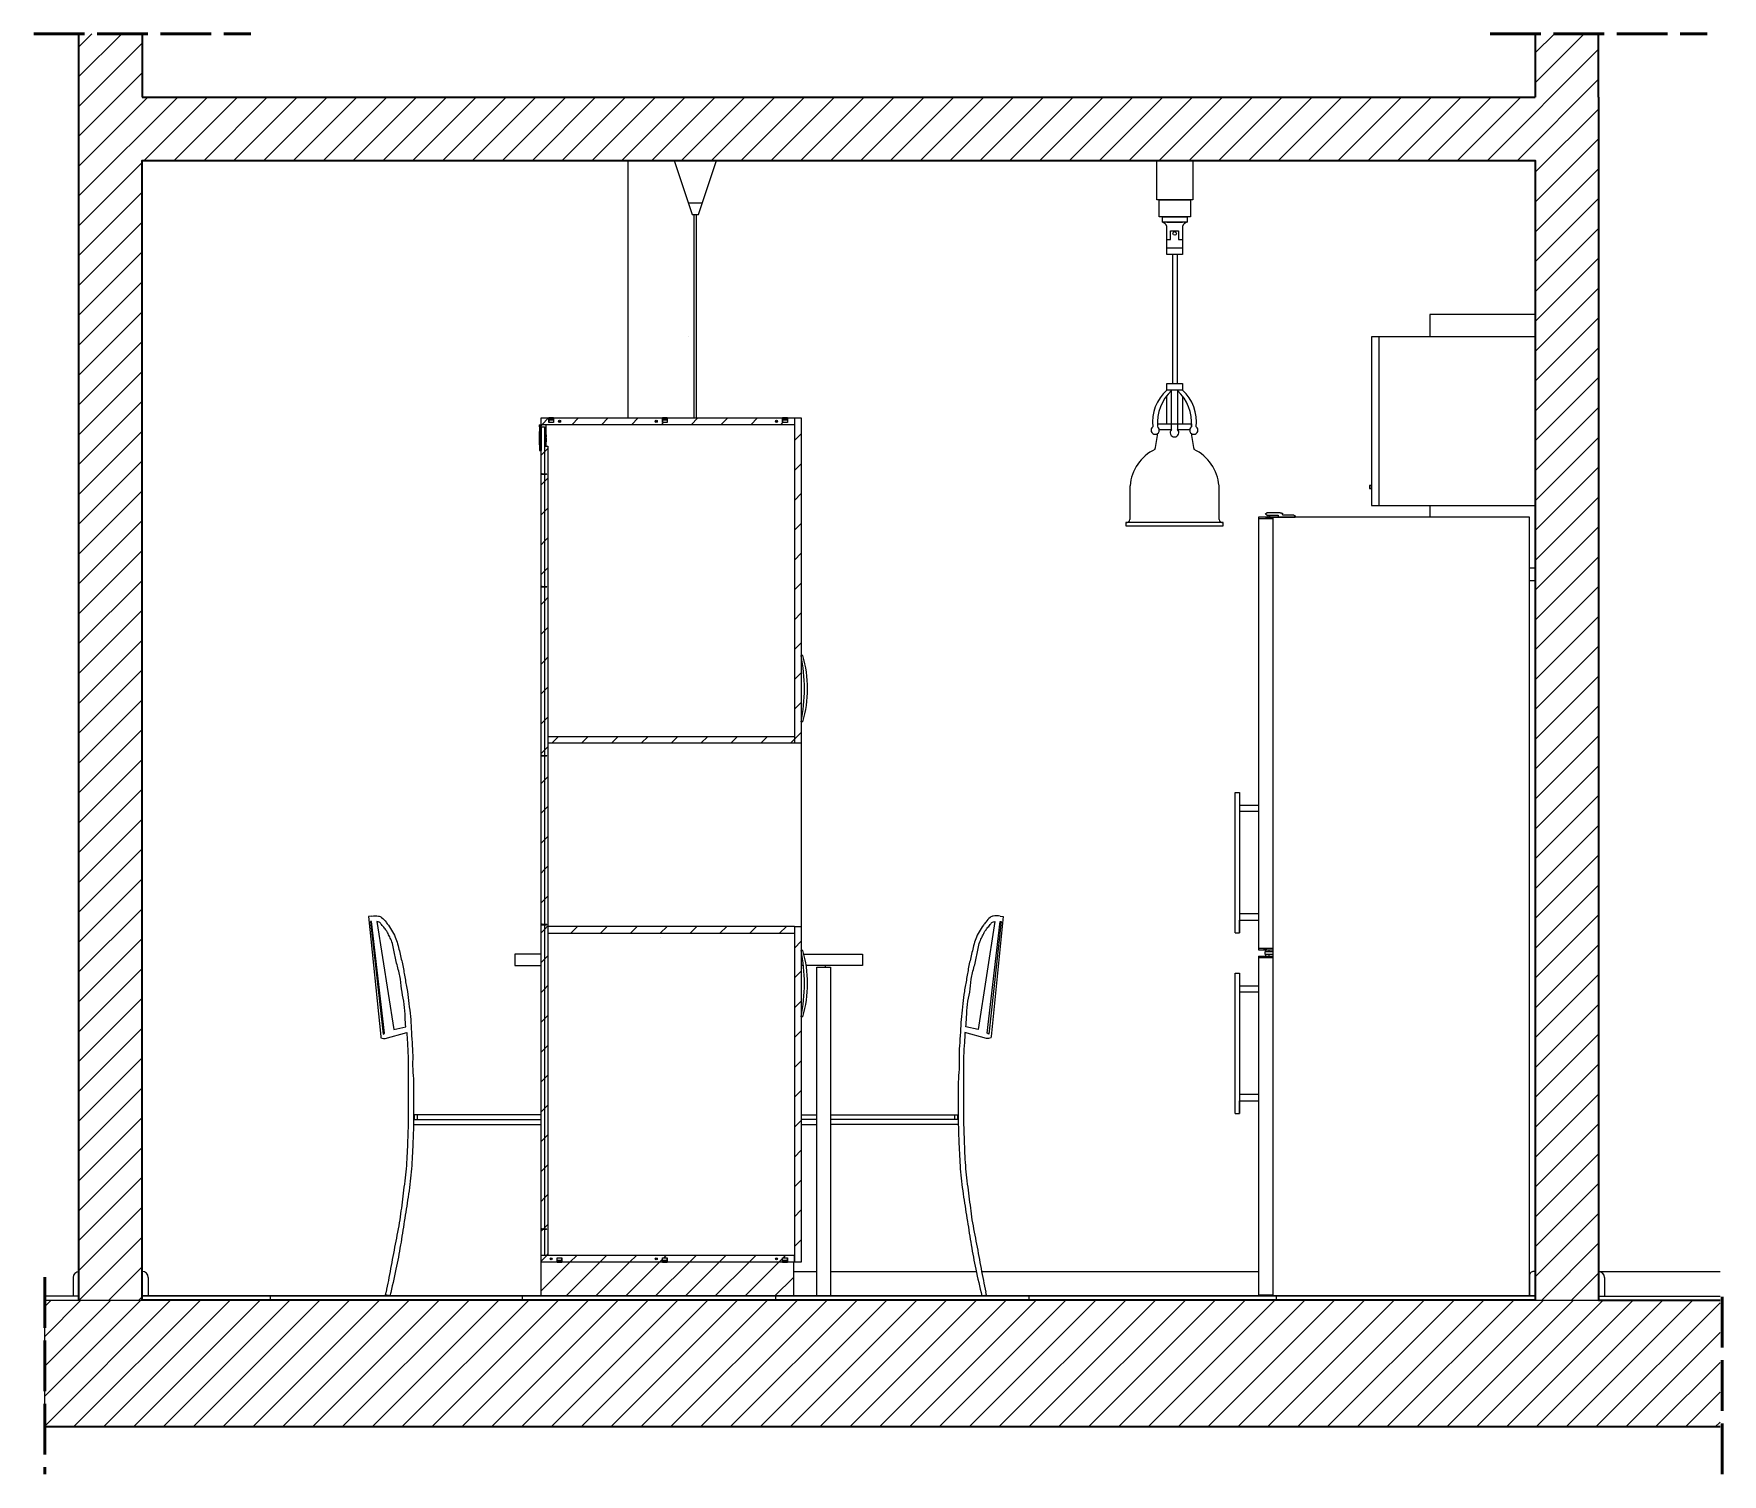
# Model space of a CAD drawing. Header units: inches. Extents: x 693 to 2034, y 503 to 1400.
# Drawn here: x 1187.7 to 1587.7, y 513.7 to 855 of the extents above; entities that cross this region are included whole.
import ezdxf

# ---------------------------------------------------------------- set-up
doc = ezdxf.new("R2010")
doc.units = ezdxf.units.IN
doc.header["$MEASUREMENT"] = 0
doc.linetypes.add('ACAD_ISO02W100', pattern=[15, 12, -3])
doc.layers.get('DEFPOINTS').update_dxf_attribs({"color": 210, "lineweight": 18})
for name, color, linetype, lineweight in [('A-ANNO-SYMB', 3, 'Continuous', 18), ('A-FURN', 1, 'Continuous', 18), ('A-SECT-MCUT', 7, 'Continuous', 35), ('ACCESSORI', 2, 'Continuous', 13), ('pavimento', 51, 'Continuous', 5), ('walll', 41, 'Continuous', 13)]:
    doc.layers.add(name, color=color, linetype=linetype, lineweight=lineweight)
pattern_1 = [(45, (-452.2575, 55.6495), (-3.535534, 3.535534), [])]

msp = doc.modelspace()

# ---------------------------------------------------------------- hatches: boundary and pattern name
at = {"layer": 'A-FURN', "lineweight": 9}
h = msp.add_hatch(dxfattribs=at)
h.set_pattern_fill('ANSI31', color=256, scale=40)
h.set_pattern_definition(pattern_1)
h.paths.add_polyline_path([(1307.54, 762.33), (1307.49, 762.33), (1307.49, 761.88), (1307.44, 761.88), (1307.44, 762.38), (1307.92, 762.38), (1309.02, 762.38), (1309.02, 757.27), (1308.72, 757.27), (1308.72, 761.84), (1307.92, 761.84), (1307.92, 756.25), (1307.54, 756.25), (1307.54, 757.61), (1307.44, 757.61), (1307.44, 758.11), (1307.49, 758.11), (1307.49, 757.65), (1307.54, 757.65), (1307.54, 758.04), (1307.54, 760.24), (1307.54, 760.69), (1307.49, 760.69), (1307.49, 760.24), (1307.44, 760.24), (1307.44, 760.74), (1307.54, 760.74), (1307.54, 761.88)])
h = msp.add_hatch(dxfattribs=at)
h.set_pattern_fill('ANSI31', color=256, scale=40)
h.set_pattern_definition(pattern_1)
h.paths.add_polyline_path([(1337.77, 763.98), (1365.11, 763.98), (1365.11, 762.9), (1366.23, 762.9), (1366.23, 763.98), (1367.92, 763.98), (1367.92, 762.38), (1307.92, 762.38), (1307.92, 763.98), (1309.52, 763.98), (1309.69, 763.98), (1309.69, 762.9), (1310.81, 762.9), (1310.81, 763.98), (1336.65, 763.98), (1336.65, 762.9), (1337.77, 762.9)])
h.paths.add_polyline_path([(1363.92, 763.18, 1), (1363.42, 763.18, 1)], flags=16)
h.paths.add_polyline_path([(1334.92, 763.18, 1), (1335.42, 763.18, 1)], flags=16)
h.paths.add_polyline_path([(1312.02, 763.18, 1), (1312.52, 763.18, 1)], flags=16)
at = {"layer": 'A-FURN'}
h = msp.add_hatch(dxfattribs=at)
h.set_pattern_fill('ANSI31', color=256, scale=40)
h.set_pattern_definition(pattern_1)
h.paths.add_polyline_path([(1307.92, 761.84), (1308.72, 761.84), (1308.72, 750.76), (1307.97, 750.76), (1307.97, 750.91), (1307.92, 750.91)])
at = {"layer": 'A-FURN', "lineweight": 9}
h = msp.add_hatch(dxfattribs=at)
h.set_pattern_fill('ANSI31', color=256, scale=40)
h.set_pattern_definition(pattern_1)
h.paths.add_polyline_path([(1367.92, 763.98), (1369.52, 763.98), (1369.52, 686.94), (1367.92, 686.94)])
h = msp.add_hatch(dxfattribs=at)
h.set_pattern_fill('ANSI31', color=256, scale=40)
h.set_pattern_definition(pattern_1)
h.paths.add_polyline_path([(1307.92, 757.27), (1308.72, 757.27), (1308.72, 565.58), (1307.92, 565.58)])
h = msp.add_hatch(dxfattribs=at)
h.set_pattern_fill('ANSI31', color=256, scale=40)
h.set_pattern_definition(pattern_1)
h.paths.add_polyline_path([(1308.72, 757.27), (1309.52, 757.27), (1309.52, 565.58), (1308.72, 565.58)])
h = msp.add_hatch(dxfattribs=at)
h.set_pattern_fill('ANSI31', color=256, scale=40)
h.set_pattern_definition(pattern_1)
h.paths.add_polyline_path([(1309.52, 688.54), (1367.92, 688.54), (1367.92, 686.94), (1309.52, 686.94)])
h = msp.add_hatch(dxfattribs=at)
h.set_pattern_fill('ANSI31', color=256, scale=40)
h.set_pattern_definition(pattern_1)
h.paths.add_polyline_path([(1309.52, 643.54), (1367.92, 643.54), (1367.92, 641.94), (1309.52, 641.94)])
h = msp.add_hatch(dxfattribs=at)
h.set_pattern_fill('ANSI31', color=256, scale=40)
h.set_pattern_definition(pattern_1)
h.paths.add_polyline_path([(1367.92, 643.54), (1369.52, 643.54), (1369.52, 563.98), (1367.92, 563.98), (1367.92, 565.58)])
h = msp.add_hatch(dxfattribs=at)
h.set_pattern_fill('ANSI31', color=256, scale=40)
h.set_pattern_definition(pattern_1)
h.paths.add_polyline_path([(1337.77, 565.05), (1336.65, 565.05), (1336.65, 563.98), (1312.83, 563.98), (1312.83, 565.05), (1311.71, 565.05), (1311.71, 563.98), (1307.92, 563.98), (1307.92, 565.58), (1367.92, 565.58), (1367.92, 563.98), (1366.22, 563.98), (1366.22, 565.05), (1365.1, 565.05), (1365.1, 563.98), (1337.77, 563.98)])
h.paths.add_polyline_path([(1363.92, 564.78, 1), (1363.42, 564.78, 1)], flags=16)
h.paths.add_polyline_path([(1334.92, 564.78, 1), (1335.42, 564.78, 1)], flags=16)
h.paths.add_polyline_path([(1310.02, 564.78, 1), (1310.52, 564.78, 1)], flags=16)
h = msp.add_hatch(dxfattribs=at)
h.set_pattern_fill('ANSI31', color=256, scale=40)
h.set_pattern_definition(pattern_1)
h.paths.add_polyline_path([(1307.92, 563.98), (1311.71, 563.98), (1336.65, 563.98), (1365.1, 563.98), (1367.65, 563.98), (1367.65, 555.98), (1307.92, 555.98)])
at = {"layer": 'A-SECT-MCUT', "lineweight": 9}
h = msp.add_hatch(dxfattribs=at)
h.set_pattern_fill('ANSI31', color=252, scale=40)
h.paths.add_polyline_path([(1213.41, 824.98), (1543.41, 824.98), (1543.41, 554.98), (1558.41, 554.98), (1558.41, 839.98), (1558.41, 854.98), (1543.41, 854.98), (1543.41, 839.98), (1213.41, 839.98), (1213.41, 854.98), (1198.41, 854.98), (1198.41, 839.98), (1198.41, 554.98), (1213.41, 554.98)])
h = msp.add_hatch(dxfattribs=at)
h.set_pattern_fill('ANSI31', color=252, scale=40)
h.set_pattern_definition([(45, (-619.1, -478.116), (-3.535534, 3.535534), [])])
h.paths.add_polyline_path([(1587.18, 554.98), (1558.41, 554.98), (1190.29, 554.98), (1190.29, 524.96), (1587.18, 524.96)])

# ---------------------------------------------------------------- linework, layer by layer
at = {"transparency": 33554636}
msp.add_line((1328.41, 824.98), (1328.41, 763.98), dxfattribs=at)
msp.add_line((1558.41, 555.95), (1587.18, 555.95))
at = {"layer": 'A-ANNO-SYMB', "linetype": 'ACAD_ISO02W100', "lineweight": 50, "transparency": 33554562}
for p, q in [((1187.7, 854.98), (1239.12, 854.98)), ((1532.7, 854.98), (1584.12, 854.98))]:
    msp.add_line(p, q, dxfattribs=at)
at = {"layer": 'A-ANNO-SYMB', "linetype": 'ACAD_ISO02W100', "lineweight": 50, "transparency": 33554572}
for p, q in [((1190.29, 560.45), (1190.29, 513.75)), ((1587.69, 513.75), (1587.69, 558.54))]:
    msp.add_line(p, q, dxfattribs=at)
at = {"layer": 'A-FURN'}
for p, q in [((1339.42, 824.98), (1349.42, 824.98)), ((1339.42, 824.98), (1343.7, 812.15)), ((1345.14, 812.15), (1349.42, 824.98)), ((1342.77, 814.94), (1346.07, 814.94)), ((1343.7, 812.15), (1345.14, 812.15)), ((1344.12, 763.98), (1344.12, 812.15)), ((1344.72, 763.98), (1344.72, 812.15)), ((1456.98, 806.27), (1456.98, 808.3)), ((1456.98, 808.3), (1458.92, 808.3)), ((1458.92, 808.3), (1458.92, 806.23)), ((1456.14, 806.27), (1456.98, 806.27)), ((1458.92, 806.23), (1459.87, 806.23)), ((1457.43, 802.71), (1457.43, 772.12)), ((1458.58, 802.71), (1458.58, 772.12)), ((1342.72, 783.23), (1342.72, 783.23)), ((1307.44, 760.24), (1307.39, 760.24)), ((1307.39, 760.24), (1307.39, 758.11)), ((1307.44, 762.38), (1307.44, 761.88)), ((1307.44, 762.38), (1307.92, 762.38)), ((1307.44, 761.88), (1307.54, 761.88)), ((1307.44, 761.88), (1307.49, 761.88)), ((1307.44, 760.74), (1307.44, 760.24)), ((1307.44, 760.74), (1307.54, 760.74)), ((1307.44, 760.24), (1307.49, 760.24)), ((1307.49, 761.88), (1307.49, 762.33)), ((1307.49, 762.33), (1307.54, 762.33)), ((1307.49, 760.24), (1307.49, 760.69)), ((1307.49, 760.69), (1307.54, 760.69)), ((1307.54, 762.33), (1307.54, 761.88)), ((1307.54, 761.88), (1307.54, 760.74)), ((1307.54, 760.69), (1307.54, 760.24)), ((1307.54, 760.24), (1307.54, 758.04)), ((1307.92, 763.98), (1309.52, 763.98)), ((1367.92, 762.38), (1307.92, 762.38)), ((1307.92, 761.84), (1307.92, 756.25)), ((1307.92, 761.84), (1308.72, 761.84)), ((1308.72, 761.84), (1308.72, 750.76)), ((1309.02, 762.38), (1309.02, 757.27)), ((1309.69, 763.98), (1309.69, 763.9)), ((1310.81, 763.98), (1309.69, 763.98)), ((1309.69, 762.9), (1309.69, 763.98)), ((1310.1, 763.9), (1309.69, 763.9)), ((1310.1, 763.48), (1309.69, 763.48)), ((1309.69, 763.48), (1309.69, 762.9)), ((1310.81, 762.9), (1309.69, 762.9)), ((1310.81, 762.9), (1309.69, 762.9)), ((1309.86, 763.9), (1309.86, 763.48)), ((1310.1, 763.48), (1310.1, 763.9)), ((1310.81, 763.9), (1310.13, 763.9)), ((1310.13, 763.48), (1310.13, 763.9)), ((1310.81, 763.48), (1310.13, 763.48)), ((1310.58, 763.82), (1310.21, 763.82)), ((1310.21, 763.82), (1310.21, 763.56)), ((1310.58, 763.56), (1310.21, 763.56)), ((1310.58, 763.82), (1310.58, 763.56)), ((1310.64, 763.9), (1310.64, 763.48)), ((1310.81, 763.98), (1310.81, 763.41)), ((1310.81, 763.98), (1310.81, 762.9)), ((1336.65, 763.98), (1336.65, 763.9)), ((1337.77, 763.98), (1336.65, 763.98)), ((1336.65, 762.9), (1336.65, 763.98)), ((1337.06, 763.9), (1336.65, 763.9)), ((1337.06, 763.48), (1336.65, 763.48)), ((1336.65, 763.48), (1336.65, 762.9)), ((1337.77, 762.9), (1336.65, 762.9)), ((1337.77, 762.9), (1336.65, 762.9)), ((1336.82, 763.9), (1336.82, 763.48)), ((1337.06, 763.48), (1337.06, 763.9)), ((1337.77, 763.9), (1337.1, 763.9)), ((1337.1, 763.48), (1337.1, 763.9)), ((1337.77, 763.48), (1337.1, 763.48)), ((1337.54, 763.82), (1337.17, 763.82)), ((1337.17, 763.82), (1337.17, 763.56)), ((1337.54, 763.56), (1337.17, 763.56)), ((1337.54, 763.82), (1337.54, 763.56)), ((1337.61, 763.9), (1337.61, 763.48)), ((1337.77, 763.98), (1337.77, 763.41)), ((1337.77, 763.98), (1337.77, 762.9)), ((1365.11, 763.98), (1365.11, 763.9)), ((1366.23, 763.98), (1365.11, 763.98)), ((1365.11, 762.9), (1365.11, 763.98)), ((1365.51, 763.9), (1365.11, 763.9)), ((1365.51, 763.48), (1365.11, 763.48)), ((1365.11, 763.48), (1365.11, 762.9)), ((1366.23, 762.9), (1365.11, 762.9)), ((1366.23, 762.9), (1365.11, 762.9)), ((1365.27, 763.9), (1365.27, 763.48)), ((1365.51, 763.48), (1365.51, 763.9)), ((1366.23, 763.9), (1365.55, 763.9)), ((1365.55, 763.48), (1365.55, 763.9)), ((1366.23, 763.48), (1365.55, 763.48)), ((1366, 763.82), (1365.63, 763.82)), ((1365.63, 763.82), (1365.63, 763.56)), ((1366, 763.56), (1365.63, 763.56)), ((1366, 763.82), (1366, 763.56)), ((1366.06, 763.9), (1366.06, 763.48)), ((1366.23, 763.98), (1366.23, 763.41)), ((1366.23, 763.98), (1366.23, 762.9)), ((1367.92, 763.98), (1367.92, 686.94)), ((1367.92, 763.98), (1369.52, 763.98)), ((1369.52, 763.98), (1369.52, 686.94)), ((1453.89, 762.57), (1457.23, 762.57)), ((1454.3, 761.25), (1457.23, 761.25)), ((1458.63, 762.57), (1461.98, 762.57)), ((1458.63, 761.25), (1461.57, 761.25)), ((1307.39, 758.11), (1307.44, 758.11)), ((1307.44, 758.11), (1307.44, 757.61)), ((1307.44, 758.11), (1307.49, 758.11)), ((1307.44, 757.61), (1307.54, 757.61)), ((1307.44, 757.61), (1307.49, 757.61)), ((1307.49, 757.65), (1307.49, 758.11)), ((1307.49, 757.65), (1307.54, 757.65)), ((1307.54, 758.04), (1307.54, 757.65)), ((1307.54, 757.61), (1307.54, 756.25)), ((1307.54, 756.25), (1307.92, 756.25)), ((1307.92, 756.55), (1307.92, 757.05)), ((1308.72, 757.27), (1309.52, 757.27)), ((1309.02, 757.27), (1308.72, 757.27)), ((1308.72, 757.27), (1308.72, 750.76)), ((1309.02, 759.94), (1309.07, 759.94)), ((1309.08, 759.4), (1309.02, 759.4)), ((1309.08, 759.34), (1309.02, 759.34)), ((1309.07, 758.29), (1309.02, 758.29)), ((1309.07, 759.94), (1309.07, 759.48)), ((1309.07, 759.25), (1309.07, 758.29)), ((1309.52, 757.27), (1309.52, 565.58)), ((1307.97, 750.76), (1309.17, 750.76)), ((1307.97, 750.66), (1309.17, 750.66)), ((1307.99, 750.66), (1307.99, 750.76)), ((1308.01, 750.66), (1308.01, 750.76)), ((1308.03, 750.66), (1308.03, 750.76)), ((1308.05, 750.66), (1308.05, 750.76)), ((1308.07, 750.66), (1308.07, 750.76)), ((1308.09, 750.66), (1308.09, 750.76)), ((1308.11, 750.66), (1308.11, 750.76)), ((1308.13, 750.66), (1308.13, 750.76)), ((1308.15, 750.66), (1308.15, 750.76)), ((1308.72, 750.66), (1308.72, 724.03)), ((1308.72, 750.66), (1308.72, 724.03)), ((1309.17, 750.76), (1309.22, 750.71)), ((1309.17, 750.66), (1309.17, 750.76)), ((1309.17, 750.66), (1309.22, 750.71)), ((1307.92, 742.38), (1307.92, 743.98)), ((1477.81, 740.18), (1481.31, 740.18)), ((1479.78, 740.98), (1482.37, 740.98)), ((1479.78, 740.98), (1480.03, 740.98)), ((1480.03, 740.98), (1480.03, 740.48)), ((1480.53, 740.48), (1480.53, 740.98)), ((1480.81, 740.48), (1480.71, 740.48)), ((1481.31, 740.48), (1480.81, 740.48)), ((1481.31, 555.98), (1481.31, 740.48)), ((1307.97, 724.03), (1309.17, 724.03)), ((1307.99, 723.93), (1307.99, 724.03)), ((1308.01, 723.93), (1308.01, 724.03)), ((1308.03, 723.93), (1308.03, 724.03)), ((1308.05, 723.93), (1308.05, 724.03)), ((1308.07, 723.93), (1308.07, 724.03)), ((1308.09, 723.93), (1308.09, 724.03)), ((1308.11, 723.93), (1308.11, 724.03)), ((1308.13, 723.93), (1308.13, 724.03)), ((1308.15, 723.93), (1308.15, 724.03)), ((1309.17, 724.03), (1309.22, 723.98)), ((1309.17, 723.93), (1309.17, 724.03)), ((1542.01, 725.48), (1543.41, 725.48)), ((1307.97, 723.93), (1309.17, 723.93)), ((1308.72, 723.93), (1308.72, 684.03)), ((1308.72, 723.93), (1308.72, 684.03)), ((1309.17, 723.93), (1309.22, 723.98)), ((1307.92, 712.44), (1307.92, 714.04)), ((1309.52, 688.54), (1367.92, 688.54)), ((1309.52, 688.54), (1309.52, 686.94)), ((1369.9, 691.98), (1369.52, 691.98)), ((1307.92, 685.98), (1307.92, 687.58)), ((1307.97, 684.03), (1309.17, 684.03)), ((1307.99, 683.93), (1307.99, 684.03)), ((1308.01, 683.93), (1308.01, 684.03)), ((1308.03, 683.93), (1308.03, 684.03)), ((1308.05, 683.93), (1308.05, 684.03)), ((1308.07, 683.93), (1308.07, 684.03)), ((1308.09, 683.93), (1308.09, 684.03)), ((1308.11, 683.93), (1308.11, 684.03)), ((1308.13, 683.93), (1308.13, 684.03)), ((1308.15, 683.93), (1308.15, 684.03)), ((1309.17, 684.03), (1309.22, 683.98)), ((1309.17, 683.93), (1309.17, 684.03)), ((1367.92, 686.94), (1309.52, 686.94)), ((1369.52, 686.94), (1367.92, 686.94)), ((1369.52, 686.94), (1369.52, 642.55)), ((1307.97, 683.93), (1309.17, 683.93)), ((1308.72, 683.93), (1308.72, 644.03)), ((1308.72, 683.93), (1308.72, 644.03)), ((1309.17, 683.93), (1309.22, 683.98)), ((1472.31, 644.98), (1472.31, 675.28)), ((1472.31, 675.28), (1473.31, 675.28)), ((1473.31, 675.28), (1473.31, 641.98)), ((1473.31, 675.28), (1473.31, 672.28)), ((1473.31, 672.28), (1477.81, 672.28)), ((1477.81, 670.78), (1473.31, 670.78)), ((1307.97, 644.03), (1309.17, 644.03)), ((1307.99, 643.93), (1307.99, 644.03)), ((1308.01, 643.93), (1308.01, 644.03)), ((1308.03, 643.93), (1308.03, 644.03)), ((1308.05, 643.93), (1308.05, 644.03)), ((1308.07, 643.93), (1308.07, 644.03)), ((1308.09, 643.93), (1308.09, 644.03)), ((1308.11, 643.93), (1308.11, 644.03)), ((1308.13, 643.93), (1308.13, 644.03)), ((1308.15, 643.93), (1308.15, 644.03)), ((1309.17, 644.03), (1309.22, 643.98)), ((1309.17, 643.93), (1309.17, 644.03)), ((1472.31, 641.98), (1472.31, 644.98)), ((1477.81, 646.48), (1473.31, 646.48)), ((1473.31, 641.98), (1473.31, 644.98)), ((1473.31, 644.98), (1477.81, 644.98)), ((1307.97, 643.93), (1309.17, 643.93)), ((1308.72, 643.93), (1308.72, 571.92)), ((1308.72, 643.93), (1308.72, 571.92)), ((1309.17, 643.93), (1309.22, 643.98)), ((1367.92, 643.54), (1309.52, 643.54)), ((1309.52, 643.54), (1309.52, 641.94)), ((1309.52, 641.94), (1367.92, 641.94)), ((1367.92, 643.54), (1367.92, 563.98)), ((1367.92, 643.54), (1369.52, 643.54)), ((1369.52, 643.54), (1369.52, 563.98)), ((1472.31, 641.98), (1473.31, 641.98)), ((1481.31, 638.28), (1477.81, 638.28)), ((1477.81, 637.98), (1481.31, 637.98)), ((1477.81, 636.48), (1481.31, 636.48)), ((1477.81, 636.18), (1481.31, 636.18)), ((1479.81, 637.98), (1479.01, 637.98)), ((1481.31, 637.48), (1479.31, 637.48)), ((1479.31, 637.48), (1479.31, 636.98)), ((1479.31, 636.98), (1481.31, 636.98)), ((1479.51, 637.98), (1479.51, 637.48)), ((1479.51, 636.98), (1479.51, 636.48)), ((1480.31, 637.98), (1480.31, 637.48)), ((1480.31, 636.98), (1480.31, 636.48)), ((1472.31, 602.18), (1472.31, 632.48)), ((1472.31, 632.48), (1473.31, 632.48)), ((1473.31, 632.48), (1473.31, 599.18)), ((1473.31, 632.48), (1473.31, 629.48)), ((1473.31, 629.48), (1477.81, 629.48)), ((1477.81, 627.98), (1473.31, 627.98)), ((1369.9, 622.12), (1369.52, 622.12)), ((1472.31, 599.18), (1472.31, 602.18)), ((1477.81, 603.68), (1473.31, 603.68)), ((1473.31, 599.18), (1473.31, 602.18)), ((1473.31, 602.18), (1477.81, 602.18)), ((1472.31, 599.18), (1473.31, 599.18)), ((1307.97, 571.92), (1309.17, 571.92)), ((1307.97, 571.82), (1309.17, 571.82)), ((1307.99, 571.82), (1307.99, 571.92)), ((1308.01, 571.82), (1308.01, 571.92)), ((1308.03, 571.82), (1308.03, 571.92)), ((1308.05, 571.82), (1308.05, 571.92)), ((1308.07, 571.82), (1308.07, 571.92)), ((1308.09, 571.82), (1308.09, 571.92)), ((1308.11, 571.82), (1308.11, 571.92)), ((1308.13, 571.82), (1308.13, 571.92)), ((1308.15, 571.82), (1308.15, 571.92)), ((1308.72, 571.82), (1308.72, 565.58)), ((1308.72, 571.82), (1308.72, 565.58)), ((1309.17, 571.92), (1309.22, 571.87)), ((1309.17, 571.82), (1309.17, 571.92)), ((1309.17, 571.82), (1309.22, 571.87)), ((1367.92, 565.58), (1307.92, 565.58)), ((1311.71, 565.05), (1312.83, 565.05)), ((1311.71, 563.98), (1311.71, 565.05)), ((1311.71, 565.05), (1312.83, 565.05)), ((1311.71, 563.98), (1311.71, 564.54)), ((1311.71, 564.48), (1312.38, 564.48)), ((1311.71, 564.05), (1312.38, 564.05)), ((1311.87, 564.05), (1311.87, 564.48)), ((1311.94, 564.39), (1312.31, 564.39)), ((1311.94, 564.14), (1311.94, 564.39)), ((1311.94, 564.14), (1312.31, 564.14)), ((1312.31, 564.14), (1312.31, 564.39)), ((1312.38, 564.48), (1312.38, 564.05)), ((1312.42, 564.48), (1312.83, 564.48)), ((1312.42, 564.48), (1312.42, 564.05)), ((1312.42, 564.05), (1312.83, 564.05)), ((1312.66, 564.05), (1312.66, 564.48)), ((1312.83, 564.48), (1312.83, 565.05)), ((1312.83, 565.05), (1312.83, 563.98)), ((1312.83, 563.98), (1312.83, 564.05)), ((1336.65, 563.98), (1336.65, 565.05)), ((1336.65, 565.05), (1337.77, 565.05)), ((1336.65, 565.05), (1337.77, 565.05)), ((1336.65, 563.98), (1336.65, 564.54)), ((1336.65, 564.48), (1337.33, 564.48)), ((1336.65, 564.05), (1337.33, 564.05)), ((1336.82, 564.05), (1336.82, 564.48)), ((1336.88, 564.39), (1337.25, 564.39)), ((1336.88, 564.14), (1336.88, 564.39)), ((1336.88, 564.14), (1337.25, 564.14)), ((1337.25, 564.14), (1337.25, 564.39)), ((1337.33, 564.48), (1337.33, 564.05)), ((1337.37, 564.48), (1337.77, 564.48)), ((1337.37, 564.48), (1337.37, 564.05)), ((1337.37, 564.05), (1337.77, 564.05)), ((1337.61, 564.05), (1337.61, 564.48)), ((1337.77, 564.48), (1337.77, 565.05)), ((1337.77, 565.05), (1337.77, 563.98)), ((1337.77, 563.98), (1337.77, 564.05)), ((1365.1, 565.05), (1366.22, 565.05)), ((1365.1, 565.05), (1366.22, 565.05)), ((1365.1, 563.98), (1365.1, 565.05)), ((1365.1, 563.98), (1365.1, 564.54)), ((1365.1, 564.48), (1365.78, 564.48)), ((1365.1, 564.05), (1365.78, 564.05)), ((1365.27, 564.05), (1365.27, 564.48)), ((1365.33, 564.39), (1365.7, 564.39)), ((1365.33, 564.14), (1365.33, 564.39)), ((1365.33, 564.14), (1365.7, 564.14)), ((1365.7, 564.14), (1365.7, 564.39)), ((1365.78, 564.48), (1365.78, 564.05)), ((1365.82, 564.48), (1366.22, 564.48)), ((1365.82, 564.48), (1365.82, 564.05)), ((1365.82, 564.05), (1366.22, 564.05)), ((1366.06, 564.05), (1366.06, 564.48)), ((1366.22, 564.48), (1366.22, 565.05)), ((1366.22, 565.05), (1366.22, 563.98)), ((1366.22, 563.98), (1366.22, 564.05)), ((1367.92, 563.98), (1367.92, 565.58)), ((1311.71, 563.98), (1307.92, 563.98)), ((1336.65, 563.98), (1311.71, 563.98)), ((1311.71, 563.98), (1312.83, 563.98)), ((1365.1, 563.98), (1336.65, 563.98)), ((1336.65, 563.98), (1337.77, 563.98)), ((1367.92, 563.98), (1365.1, 563.98)), ((1365.1, 563.98), (1366.22, 563.98)), ((1367.65, 563.98), (1367.65, 555.98)), ((1369.52, 563.98), (1367.92, 563.98)), ((1477.81, 556.28), (1481.31, 556.28)), ((1477.81, 555.98), (1480.81, 555.98))]:
    msp.add_line(p, q, dxfattribs=at)
at = {"layer": 'A-FURN', "transparency": 33554636}
msp.add_line((1506.41, 743.23), (1506.41, 783.23), dxfattribs=at)
at = {"layer": 'A-FURN', "transparency": 33554633}
for p, q in [((1267.74, 645.98), (1267.02, 645.89)), ((1267.02, 645.89), (1269.9, 617.48)), ((1267.74, 644.71), (1267.47, 644.71)), ((1267.47, 644.71), (1270.44, 618.02)), ((1270.82, 618.2), (1267.74, 644.71)), ((1269, 644.71), (1272.96, 619.1)), ((1415.37, 644.71), (1411.4, 619.1)), ((1413.55, 618.2), (1416.62, 644.71)), ((1416.9, 644.71), (1413.93, 618.02)), ((1417.35, 645.89), (1414.47, 617.48)), ((1416.63, 645.98), (1417.35, 645.89)), ((1416.63, 644.71), (1416.9, 644.71)), ((1307.92, 636.96), (1301.67, 636.96)), ((1301.67, 636.96), (1301.67, 634.25)), ((1369.52, 636.96), (1369.67, 636.96)), ((1370.13, 636.96), (1384.01, 636.96)), ((1384.01, 636.96), (1384.01, 634.25)), ((1301.67, 634.25), (1307.92, 634.25)), ((1370.04, 634.25), (1369.52, 634.25)), ((1384.01, 634.25), (1370.69, 634.25)), ((1375.19, 634.25), (1375.19, 633.89)), ((1269.9, 617.48), (1269.93, 617.12)), ((1269.93, 617.12), (1270.53, 616.94)), ((1270.44, 618.02), (1270.82, 618.2)), ((1270.53, 616.94), (1270.98, 616.94)), ((1270.98, 616.94), (1276.06, 618.42)), ((1272.96, 619.1), (1275.83, 619.75)), ((1413.39, 616.94), (1408.3, 618.42)), ((1411.4, 619.1), (1408.53, 619.75)), ((1413.84, 616.94), (1413.39, 616.94)), ((1413.93, 618.02), (1413.55, 618.2)), ((1414.43, 617.12), (1413.84, 616.94)), ((1414.47, 617.48), (1414.43, 617.12)), ((1307.92, 598.9), (1277.65, 598.9)), ((1277.65, 596.56), (1307.92, 596.56)), ((1277.83, 598.9), (1277.83, 597.82)), ((1277.83, 597.82), (1307.92, 597.82)), ((1278.55, 598.9), (1278.55, 597.82)), ((1369.52, 598.9), (1373.2, 598.9)), ((1373.2, 597.82), (1369.52, 597.82)), ((1369.52, 596.56), (1373.2, 596.56)), ((1376.45, 598.9), (1406.72, 598.9)), ((1406.54, 597.82), (1376.45, 597.82)), ((1406.72, 596.56), (1376.45, 596.56)), ((1405.82, 598.9), (1405.82, 597.82)), ((1406.53, 598.9), (1406.54, 597.82)), ((1270.99, 556.26), (1271.16, 556.88)), ((1272.08, 555.98), (1270.99, 556.26)), ((1412.29, 555.98), (1413.37, 556.26)), ((1413.37, 556.26), (1413.21, 556.88))]:
    msp.add_line(p, q, dxfattribs=at)
at = {"layer": 'A-FURN'}
for points in [[(1453.72, 824.98), (1462.29, 824.98), (1462.29, 815.64), (1453.72, 815.64)], [(1454.29, 815.64), (1461.71, 815.64), (1461.71, 811.61), (1454.29, 811.61)], [(1455.08, 811.61), (1460.92, 811.61), (1460.92, 810.35), (1455.08, 810.35)], [(1456.14, 804.28), (1459.87, 804.28), (1459.87, 802.71), (1456.14, 802.71)], [(1456.14, 772.12), (1459.87, 772.12), (1459.87, 770.55), (1456.14, 770.55)], [(1307.87, 750.91), (1307.97, 750.91), (1307.97, 750.51), (1307.87, 750.51)], [(1504.61, 747.99), (1504.17, 747.99), (1504.17, 747.23), (1504.61, 747.23)], [(1446.44, 738.4), (1469.44, 738.4), (1469.44, 739.22), (1446.44, 739.22)], [(1307.87, 724.18), (1307.97, 724.18), (1307.97, 723.78), (1307.87, 723.78)], [(1307.87, 684.18), (1307.97, 684.18), (1307.97, 683.78), (1307.87, 683.78)], [(1307.87, 644.18), (1307.97, 644.18), (1307.97, 643.78), (1307.87, 643.78)], [(1307.87, 572.07), (1307.97, 572.07), (1307.97, 571.67), (1307.87, 571.67)]]:
    msp.add_lwpolyline(points, close=True, dxfattribs=at)
for points in [[(1456.14, 810.35), (1459.87, 810.35)], [(1456.14, 803.18), (1456.14, 809.37)], [(1459.87, 809.37), (1459.87, 803.05)], [(1459.87, 769.13), (1459.87, 762.5), (1456.14, 762.5), (1456.14, 769.3)], [(1457.23, 761.25), (1457.23, 770.55)], [(1458.63, 770.55), (1458.63, 761.25)], [(1307.92, 762.38), (1307.92, 763.98), (1309.69, 763.98)], [(1307.92, 750.91), (1307.92, 761.84)], [(1310.81, 763.98), (1336.65, 763.98)], [(1337.77, 763.98), (1365.11, 763.98)], [(1366.23, 763.98), (1367.92, 763.98)], [(1307.92, 684.18), (1307.92, 750.51)], [(1447.39, 747.93), (1447.39, 739.89)], [(1468.48, 739.89), (1468.48, 747.93)], [(1477.81, 636.48), (1477.81, 555.98), (1542.01, 555.98), (1542.01, 740.48), (1477.81, 740.48), (1477.81, 637.98)], [(1479.53, 740.48), (1486.53, 740.48)], [(1482.99, 741.48), (1479.79, 741.48)], [(1483.53, 741.07), (1483.53, 741.3)], [(1486.24, 740.98), (1483.62, 740.98)], [(1307.92, 644.18), (1307.92, 683.78)], [(1307.92, 572.07), (1307.92, 643.78)], [(1367.65, 555.98), (1307.92, 555.98), (1307.92, 571.67)]]:
    msp.add_lwpolyline(points, dxfattribs=at)
at = {"layer": 'A-FURN', "transparency": 33554636}
for points in [[(1542.01, 728.48), (1543.41, 728.48), (1543.41, 788.48), (1518.41, 788.48), (1518.41, 783.23)], [(1518.41, 743.23), (1518.41, 740.48)]]:
    msp.add_lwpolyline(points, dxfattribs=at)
msp.add_lwpolyline([(1504.61, 743.23), (1543.41, 743.23), (1543.41, 783.23), (1504.61, 783.23)], close=True, dxfattribs=at)
at = {"layer": 'A-FURN', "transparency": 33554633}
for points in [[(1369.9, 707.68), (1369.52, 707.68)], [(1369.9, 637.82), (1369.52, 637.82)]]:
    msp.add_lwpolyline(points, dxfattribs=at)
msp.add_lwpolyline([(1373.2, 633.89), (1376.45, 633.89), (1376.45, 555.98), (1373.2, 555.98)], close=True, dxfattribs=at)
at = {"layer": 'A-FURN'}
for centre, radius in [((1457.98, 807.69), 0.435), ((1312.27, 763.18), 0.25), ((1312.27, 763.18), 0.25), ((1312.27, 763.18), 0.091), ((1335.17, 763.18), 0.25), ((1335.17, 763.18), 0.25), ((1335.17, 763.18), 0.091), ((1363.67, 763.18), 0.25), ((1363.67, 763.18), 0.25), ((1363.67, 763.18), 0.091), ((1310.27, 564.78), 0.25), ((1310.27, 564.78), 0.25), ((1310.27, 564.78), 0.091), ((1335.17, 564.78), 0.25), ((1335.17, 564.78), 0.25), ((1335.17, 564.78), 0.091), ((1363.67, 564.78), 0.25), ((1363.67, 564.78), 0.25), ((1363.67, 564.78), 0.091)]:
    msp.add_circle(centre, radius, dxfattribs=at)
for centre, radius, start, end in [((1454.77, 808.96), 1.42, 16.547, 77.299), ((1461.23, 808.96), 1.42, 102.701, 163.453), ((1462.56, 763.08), 9.85, 130.6813, 187.1139), ((1464.27, 762.85), 10.38, 132.6605, 184.9392), ((1451.61, 762.85), 10.38, 355.0608, 47.4056), ((1452.88, 763.02), 10.27, 353.5338, 47.1594), ((1453.35, 761.07), 0.973, 125.6183, 53.1721), ((1436.12, 761.25), 17.82, 344.615, 356.8708), ((1457.94, 760.5), 1.02, 133.5712, 47.4263), ((1462.52, 761.07), 0.973, 126.8279, 54.3817), ((1479.75, 761.25), 17.82, 175.7636, 178.0803), ((1479.75, 761.25), 17.82, 183.1292, 195.385), ((1308.77, 759.37), 0.319, 320.9191, 38.8574), ((1457.94, 747.01), 10.58, 115.9628, 175.0209), ((1457.94, 747.01), 10.58, 4.9791, 64.0372), ((1446.59, 740.02), 0.811, 258.7669, 350.6091), ((1469.28, 740.02), 0.811, 189.3909, 281.2331)]:
    msp.add_arc(centre, radius, start, end, dxfattribs=at)
at = {"layer": 'A-FURN', "transparency": 33554633}
for centre, radius, start, end in [((1328.41, 699.83), 41.85, 349.1914, 10.8086), ((1342.97, 699.83), 28.05, 343.7506, 16.2494), ((1328.41, 629.97), 41.85, 349.1914, 10.8086), ((1342.97, 629.97), 28.05, 343.7506, 16.2494)]:
    msp.add_arc(centre, radius, start, end, dxfattribs=at)
at = {"layer": 'A-FURN'}
for points in [[(1479.78, 740.98), (1479.53, 741.23), (1479.79, 741.48)], [(1482.37, 740.98), (1482.49, 740.93), (1482.53, 740.82), (1482.56, 740.52), (1482.79, 740.48)], [(1486.24, 740.98), (1486.53, 740.73), (1486.24, 740.48)]]:
    msp.add_spline(points, degree=3, dxfattribs=at)
for points, knots in [([(1482.99, 741.48), (1483.07, 741.48), (1483.2, 741.47), (1483.36, 741.44), (1483.47, 741.42), (1483.51, 741.37), (1483.53, 741.32), (1483.53, 741.3)], [0, 0, 0, 0, 0.229968, 0.4114202, 0.486374, 0.5496903, 0.6120869, 0.6120869, 0.6120869, 0.6120869]), ([(1483.53, 741.07), (1483.53, 741.05), (1483.55, 741.01), (1483.6, 740.99), (1483.62, 740.98)], [0.0649436, 0.0649436, 0.0649436, 0.0649436, 0.1241038, 0.2061372, 0.2061372, 0.2061372, 0.2061372])]:
    msp.add_open_spline(points, degree=3, knots=knots, dxfattribs=at)
at = {"layer": 'A-FURN', "transparency": 33554633}
for points in [[(1267.74, 645.98), (1269.36, 645.98), (1270.09, 645.65), (1271.16, 644.53), (1271.7, 643.81), (1273.5, 640.57), (1274.4, 637.32), (1275.12, 634.25), (1275.66, 631.19), (1276.2, 628.12), (1276.56, 625.24), (1276.93, 622.17), (1277.11, 619.28), (1277.31, 616.04), (1277.47, 612.97), (1277.47, 609.72), (1277.65, 606.66), (1277.65, 606.48), (1277.65, 603.41), (1277.65, 600.35), (1277.65, 598.9), (1277.65, 596.56), (1277.47, 591.33), (1277.11, 585.38), (1276.38, 579.42), (1275.48, 573.65), (1274.58, 568.06), (1273.5, 562.29), (1272.08, 555.98)], [(1275.83, 619.75), (1275.68, 621.99), (1275.48, 625.06), (1274.94, 627.94), (1274.58, 631.01), (1273.86, 634.07), (1273.14, 637.14), (1272.42, 640.21), (1271.88, 641.29), (1271.34, 642.37), (1270.8, 643.09), (1270.08, 643.99), (1269.54, 644.53), (1269, 644.71)], [(1416.63, 645.98), (1415.01, 645.98), (1414.27, 645.65), (1413.21, 644.53), (1412.66, 643.81), (1410.86, 640.57), (1409.96, 637.32), (1409.24, 634.25), (1408.7, 631.19), (1408.16, 628.12), (1407.8, 625.24), (1407.44, 622.17), (1407.26, 619.28), (1407.05, 616.04), (1406.9, 612.97), (1406.9, 609.72), (1406.72, 606.66), (1406.72, 606.48), (1406.72, 603.41), (1406.72, 600.35), (1406.72, 598.9), (1406.72, 596.56), (1406.9, 591.33), (1407.26, 585.38), (1407.98, 579.42), (1408.88, 573.65), (1409.78, 568.06), (1410.86, 562.29), (1412.29, 555.98)], [(1408.53, 619.75), (1408.69, 621.99), (1408.88, 625.06), (1409.42, 627.94), (1409.78, 631.01), (1410.5, 634.07), (1411.22, 637.14), (1411.94, 640.21), (1412.48, 641.29), (1413.03, 642.37), (1413.57, 643.09), (1414.29, 643.99), (1414.83, 644.53), (1415.37, 644.71)], [(1276.06, 618.42), (1276.2, 616.04), (1276.38, 612.79), (1276.38, 609.72), (1276.38, 606.48), (1276.38, 603.41), (1276.38, 600.35), (1276.38, 597.28), (1276.2, 591.33), (1275.84, 585.38), (1275.12, 579.61), (1274.4, 574.02), (1273.32, 568.24), (1272.24, 562.47), (1271.16, 556.88)], [(1408.3, 618.42), (1408.16, 616.04), (1407.98, 612.79), (1407.98, 609.72), (1407.98, 606.48), (1407.98, 603.41), (1407.98, 600.35), (1407.98, 597.28), (1408.16, 591.33), (1408.52, 585.38), (1409.24, 579.61), (1409.96, 574.02), (1411.04, 568.24), (1412.12, 562.47), (1413.21, 556.88)]]:
    msp.add_spline(points, degree=3, dxfattribs=at)
at = {"layer": 'A-SECT-MCUT'}
for p, q in [((1198.41, 839.98), (1198.41, 854.98)), ((1198.41, 554.98), (1198.41, 839.98)), ((1213.41, 839.98), (1543.41, 839.98)), ((1558.41, 839.98), (1558.41, 554.98)), ((1558.41, 554.98), (1587.18, 554.98)), ((1587.18, 524.96), (1190.29, 524.96))]:
    msp.add_line(p, q, dxfattribs=at)
for points in [[(1213.41, 854.98), (1213.41, 839.98)], [(1543.41, 854.98), (1543.41, 839.98)], [(1558.41, 839.98), (1558.41, 854.98)]]:
    msp.add_lwpolyline(points, dxfattribs=at)
msp.add_lwpolyline([(1543.41, 554.98), (1213.41, 554.98), (1213.41, 824.98), (1543.41, 824.98)], close=True, dxfattribs=at)
at = {"layer": 'ACCESSORI', "transparency": 33554636}
msp.add_ellipse((1342.84, 646.74), major_axis=(0, -9.78), ratio=0.853242, start_param=5.346133, end_param=5.346498, dxfattribs=at)
at = {"layer": 'DEFPOINTS'}
for p, q in [((1190.29, 524.96), (1190.29, 554.98)), ((1190.29, 554.98), (1558.41, 554.98))]:
    msp.add_line(p, q, dxfattribs=at)
at = {"layer": 'pavimento'}
for p, q in [((1190.29, 555.98), (1198.41, 555.98)), ((1543.41, 555.98), (1213.41, 555.98)), ((1213.41, 555.98), (1543.41, 555.98)), ((1243.71, 555.98), (1243.71, 554.98)), ((1303.41, 555.98), (1303.41, 554.98)), ((1363.41, 555.98), (1363.41, 554.98)), ((1423.41, 555.98), (1423.41, 554.98)), ((1482.01, 555.98), (1482.01, 554.98))]:
    msp.add_line(p, q, dxfattribs=at)
at = {"layer": 'walll'}
for p, q in [((1197.01, 560.33), (1197.01, 555.93)), ((1198.41, 555.93), (1198.41, 561.73)), ((1198.41, 561.73), (1198.41, 561.73)), ((1213.41, 555.98), (1213.41, 561.78)), ((1213.41, 561.78), (1213.41, 561.78)), ((1214.81, 560.38), (1214.81, 555.98)), ((1558.41, 561.78), (1587.18, 561.78)), ((1558.41, 555.95), (1558.41, 561.75)), ((1558.41, 561.75), (1558.41, 561.75)), ((1559.81, 560.35), (1559.81, 555.95))]:
    msp.add_line(p, q, dxfattribs=at)
at = {"layer": 'walll', "transparency": 33554636}
for p, q in [((1367.65, 561.78), (1373.2, 561.78)), ((1376.45, 561.78), (1410.97, 561.78)), ((1412.26, 561.78), (1477.81, 561.78))]:
    msp.add_line(p, q, dxfattribs=at)
at = {"layer": 'walll'}
msp.add_lwpolyline([(1542.01, 555.98), (1543.41, 555.98), (1543.41, 561.78), (1543.01, 561.78, 0.414214), (1542.01, 560.78)], format="xyb", close=True, dxfattribs=at)
for centre, start, end in [((1198.41, 560.33), 90, 180), ((1213.41, 560.38), 0, 90), ((1558.41, 560.35), 0, 90)]:
    msp.add_arc(centre, 1.4, start, end, dxfattribs=at)

doc.saveas('drawing.dxf')
